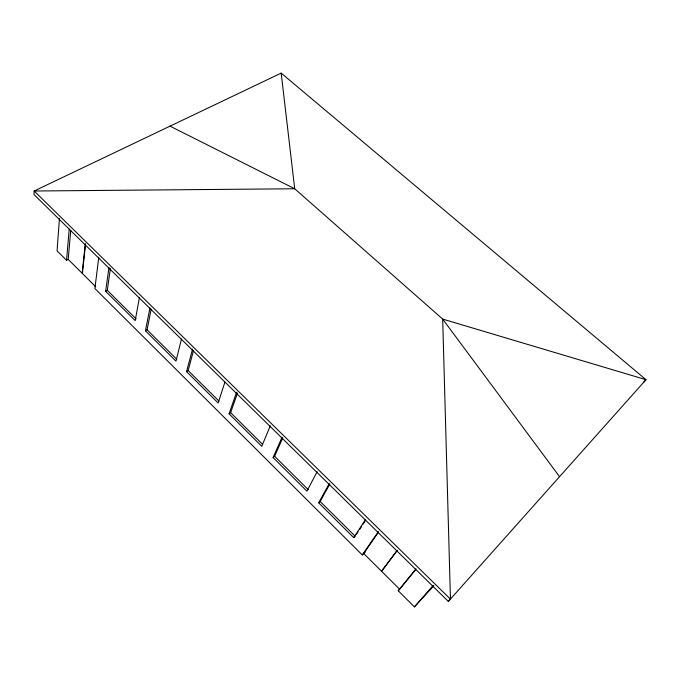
<?xml version="1.0" encoding="UTF-8"?>
<svg xmlns="http://www.w3.org/2000/svg" width="680" height="680" viewBox="0 0 680 680"><rect width="100%" height="100%" fill="white"/><g stroke="black" fill="none" stroke-linecap="round" stroke-linejoin="round"><path stroke-width="1.02" d="M59.441 218.407L57.06 250.844L66.547 260.287L68.195 259.394L70.746 230.282M66.547 260.287L69.216 229.092M85.289 243.797L82.161 273.284L68.195 259.394M85.535 244.043L82.399 273.522L95.786 286.85M98.77 257.286L94.885 288.524L362.278 554.939L365.228 552.041M139.392 297.67L135.209 320.628L105.655 291.286L108.962 267.385M105.655 291.286L107.304 290.334L110.364 268.506M181.475 338.98L175.975 361.114L145.435 330.786L149.94 308.023M145.435 330.786L147.05 329.757L151.19 309.069M224.935 382.1L218.135 402.976L186.549 371.611L192.576 349.036M186.549 371.611L188.139 370.515L193.494 350.591M270.3 425.774L261.766 446.301L229.075 413.839L236.572 392.216M229.075 413.839L230.639 412.666L237.499 393.006M317.109 471.708L306.935 491.156L273.088 457.546L282.022 437.283M273.088 457.546L274.618 456.288L282.736 437.945M329.783 484.117L320.161 501.466L355.207 536.231L353.736 537.634L318.665 502.8L329.264 483.642M353.736 537.634L365.661 519.367M356.346 534.488L358.054 531.87M359.754 529.261L361.462 526.643M363.171 524.034L365.449 520.548M362.278 554.939L378.258 531.777M378.556 532.049L363.724 553.512L381.488 571.2L397.146 550.29M397.307 550.443L381.642 571.344L399.653 589.271L398.233 590.759L414.426 606.891L433.823 585.777M398.233 590.759L416.032 568.854M399.653 589.271L415.497 569.763M414.426 606.891L433.143 585.463M448.341 601.435L646 379.703L281.18 73.109L34.153 191.012L34 194.556L448.341 601.435L450.458 599.165L442.68 319.082L294.721 188.768L170.034 126.157M643.594 382.313L646 379.703L442.68 319.082L559.572 476.706M318.665 502.8L320.161 501.466M450.458 599.165L34.153 191.012L294.721 188.768L281.18 73.109M107.304 290.334L136.094 318.894M147.05 329.757L176.834 359.295M188.139 370.515L218.96 401.081M230.639 412.666L262.565 444.337M274.618 456.288L308.448 489.846"/></g></svg>
